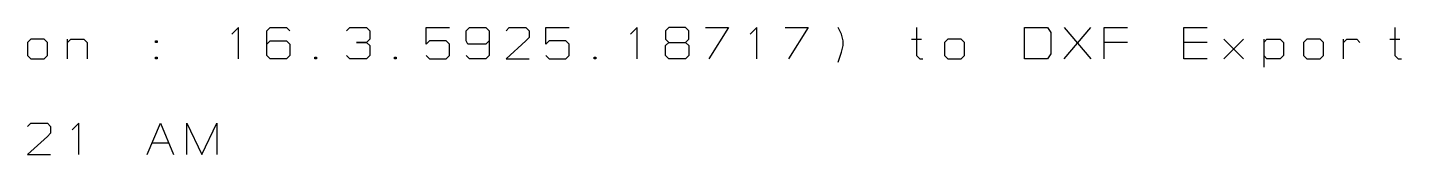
# Model space of a CAD drawing. Extents: x 0 to 291, y 0 to 144.
# Drawn here: x 146 to 214.9, y 137.4 to 143.8 of the extents above; entities that cross this region are included whole.
import ezdxf

# ---------------------------------------------------------------- set-up
doc = ezdxf.new("R2010")
doc.units = 0

msp = doc.modelspace()

# ---------------------------------------------------------------- linework, layer by layer
at = {"layer": 'StackupLayer'}
for p, q in [((156.581, 143.792), (156.249, 143.46)), ((156.581, 142.215), (156.581, 143.792)), ((158, 143.626), (158.166, 143.792)), ((158, 142.381), (158, 143.626)), ((158.166, 143.792), (158.996, 143.792)), ((158.996, 143.792), (159.162, 143.626)), ((162, 143.626), (162.166, 143.792)), ((162.166, 143.792), (162.996, 143.792)), ((162.996, 143.792), (163.162, 143.626)), ((163.162, 143.626), (163.162, 143.211)), ((166, 142.962), (166, 143.792)), ((166, 143.792), (167.162, 143.792)), ((168, 143.626), (168.166, 143.792)), ((168, 143.128), (168, 143.626)), ((168.166, 143.792), (168.996, 143.792)), ((168.996, 143.792), (169.162, 143.626)), ((169.162, 143.626), (169.162, 142.381)), ((170, 143.626), (170.166, 143.792)), ((170.166, 143.792), (170.996, 143.792)), ((170.996, 143.792), (171.162, 143.626)), ((171.162, 143.626), (171.162, 143.294)), ((172, 142.962), (172, 143.792)), ((172, 143.792), (173.162, 143.792)), ((176.581, 143.792), (176.249, 143.46)), ((176.581, 142.215), (176.581, 143.792)), ((178.166, 143.792), (178, 143.626)), ((178, 143.626), (178, 143.211)), ((178.996, 143.792), (178.166, 143.792)), ((179.162, 143.626), (178.996, 143.792)), ((179.162, 143.211), (179.162, 143.626)), ((180, 143.792), (181.162, 143.792)), ((181.162, 143.792), (180.166, 142.215)), ((182.581, 143.792), (182.249, 143.46)), ((182.581, 142.215), (182.581, 143.792)), ((184, 143.792), (185.162, 143.792)), ((185.162, 143.792), (184.166, 142.215)), ((186.83, 143.46), (186.664, 143.792)), ((186.913, 143.128), (186.83, 143.46)), ((190.581, 143.792), (190.581, 142.381)), ((196, 142.215), (196, 143.792)), ((196, 143.792), (197.162, 143.792)), ((197.162, 143.792), (197.328, 143.543)), ((197.328, 143.543), (197.328, 142.464)), ((198, 142.215), (199.328, 143.792)), ((198, 143.792), (199.328, 142.215)), ((200, 142.215), (200, 143.792)), ((200, 143.792), (201.162, 143.792)), ((204, 142.215), (204, 143.792)), ((204, 143.792), (205.162, 143.792)), ((214.581, 143.792), (214.581, 142.381)), ((146.166, 143.211), (146, 143.045)), ((146, 143.045), (146, 142.381)), ((146.83, 143.211), (146.166, 143.211)), ((146.996, 143.045), (146.83, 143.211)), ((146.996, 142.381), (146.996, 143.045)), ((148, 142.215), (148, 143.211)), ((148, 143.045), (148.166, 143.211)), ((148.166, 143.211), (148.83, 143.211)), ((148.83, 143.211), (148.996, 143.045)), ((148.996, 143.045), (148.996, 142.215)), ((152.415, 143.045), (152.415, 143.128)), ((152.415, 143.128), (152.498, 143.128)), ((152.498, 143.045), (152.415, 143.045)), ((152.498, 143.128), (152.498, 143.045)), ((158, 142.962), (158.166, 143.128)), ((158.166, 143.128), (158.996, 143.128)), ((158.996, 143.128), (159.162, 142.962)), ((159.162, 142.962), (159.162, 142.381)), ((162.996, 143.045), (162.498, 143.045)), ((162.498, 143.045), (162.996, 143.045)), ((163.162, 143.211), (162.996, 143.045)), ((162.996, 143.045), (163.162, 142.879)), ((163.162, 142.879), (163.162, 142.381)), ((166.166, 143.128), (166, 142.962)), ((166.996, 143.128), (166.166, 143.128)), ((167.162, 142.962), (166.996, 143.128)), ((167.162, 142.381), (167.162, 142.962)), ((168.083, 142.962), (168, 143.128)), ((168.996, 142.962), (168.083, 142.962)), ((169.162, 143.128), (168.996, 142.962)), ((170.996, 143.128), (170, 142.215)), ((171.162, 143.294), (170.996, 143.128)), ((172.166, 143.128), (172, 142.962)), ((172.996, 143.128), (172.166, 143.128)), ((173.162, 142.962), (172.996, 143.128)), ((173.162, 142.381), (173.162, 142.962)), ((178, 143.211), (178.166, 143.045)), ((178, 142.879), (178.166, 143.045)), ((178, 142.381), (178, 142.879)), ((178.166, 143.045), (178.996, 143.045)), ((178.166, 143.045), (178.996, 143.045)), ((178.996, 143.045), (179.162, 143.211)), ((178.996, 143.045), (179.162, 142.879)), ((179.162, 142.879), (179.162, 142.381)), ((186.83, 142.547), (186.913, 142.879)), ((186.913, 142.879), (186.913, 143.128)), ((190.332, 143.211), (190.83, 143.211)), ((192.166, 143.211), (192, 143.045)), ((192, 143.045), (192, 142.381)), ((192.83, 143.211), (192.166, 143.211)), ((192.996, 143.045), (192.83, 143.211)), ((192.996, 142.381), (192.996, 143.045)), ((201.162, 143.045), (200, 143.045)), ((205.162, 143.045), (204, 143.045)), ((206, 142.215), (206.996, 143.211)), ((206, 143.211), (206.996, 142.215)), ((208, 143.211), (208, 141.8)), ((208, 143.045), (208.166, 143.211)), ((208.166, 143.211), (208.83, 143.211)), ((208.83, 143.211), (208.996, 143.045)), ((208.996, 143.045), (208.996, 142.381)), ((210.166, 143.211), (210, 143.045)), ((210, 143.045), (210, 142.381)), ((210.83, 143.211), (210.166, 143.211)), ((210.996, 143.045), (210.83, 143.211)), ((210.996, 142.381), (210.996, 143.045)), ((212, 142.215), (212, 143.211)), ((212, 143.045), (212.166, 143.211)), ((212.166, 143.211), (212.664, 143.211)), ((212.664, 143.211), (212.83, 143.045)), ((214.332, 143.211), (214.83, 143.211)), ((146, 142.381), (146.166, 142.215)), ((146.166, 142.215), (146.83, 142.215)), ((146.83, 142.215), (146.996, 142.381)), ((152.415, 142.215), (152.415, 142.298)), ((152.415, 142.298), (152.498, 142.298)), ((152.498, 142.215), (152.415, 142.215)), ((152.498, 142.298), (152.498, 142.215)), ((158.166, 142.215), (158, 142.381)), ((158.996, 142.215), (158.166, 142.215)), ((159.162, 142.381), (158.996, 142.215)), ((160.415, 142.215), (160.415, 142.298)), ((160.415, 142.298), (160.498, 142.298)), ((160.498, 142.215), (160.415, 142.215)), ((160.498, 142.298), (160.498, 142.215)), ((162.166, 142.215), (162, 142.381)), ((162.996, 142.215), (162.166, 142.215)), ((163.162, 142.381), (162.996, 142.215)), ((164.415, 142.215), (164.415, 142.298)), ((164.415, 142.298), (164.498, 142.298)), ((164.498, 142.215), (164.415, 142.215)), ((164.498, 142.298), (164.498, 142.215)), ((166, 142.381), (166.166, 142.215)), ((166.166, 142.215), (166.996, 142.215)), ((166.996, 142.215), (167.162, 142.381)), ((168.166, 142.215), (168, 142.381)), ((168.996, 142.215), (168.166, 142.215)), ((169.162, 142.381), (168.996, 142.215)), ((170, 142.215), (171.162, 142.215)), ((172, 142.381), (172.166, 142.215)), ((172.166, 142.215), (172.996, 142.215)), ((172.996, 142.215), (173.162, 142.381)), ((174.415, 142.215), (174.415, 142.298)), ((174.415, 142.298), (174.498, 142.298)), ((174.498, 142.215), (174.415, 142.215)), ((174.498, 142.298), (174.498, 142.215)), ((178.166, 142.215), (178, 142.381)), ((178.996, 142.215), (178.166, 142.215)), ((179.162, 142.381), (178.996, 142.215)), ((186.664, 142.049), (186.83, 142.547)), ((190.581, 142.381), (190.747, 142.215)), ((190.747, 142.215), (190.913, 142.215)), ((192, 142.381), (192.166, 142.215)), ((192.166, 142.215), (192.83, 142.215)), ((192.83, 142.215), (192.996, 142.381)), ((197.162, 142.215), (196, 142.215)), ((197.328, 142.464), (197.162, 142.215)), ((205.162, 142.215), (204, 142.215)), ((208.166, 142.215), (208, 142.381)), ((208.83, 142.215), (208.166, 142.215)), ((208.996, 142.381), (208.83, 142.215)), ((210, 142.381), (210.166, 142.215)), ((210.166, 142.215), (210.83, 142.215)), ((210.83, 142.215), (210.996, 142.381)), ((214.581, 142.381), (214.747, 142.215)), ((214.747, 142.215), (214.913, 142.215)), ((146, 138.826), (146.166, 138.992)), ((146.166, 138.992), (146.996, 138.992)), ((146.996, 138.992), (147.162, 138.826)), ((147.162, 138.826), (147.162, 138.494)), ((148.581, 138.992), (148.249, 138.66)), ((148.581, 137.415), (148.581, 138.992)), ((152, 137.415), (152.664, 138.992)), ((152.664, 138.992), (153.328, 137.415)), ((154, 137.415), (154, 138.992)), ((154, 138.992), (154.747, 137.415)), ((154.747, 137.415), (155.494, 138.992)), ((155.494, 138.992), (155.494, 137.415)), ((146.996, 138.328), (146, 137.415)), ((147.162, 138.494), (146.996, 138.328)), ((152.249, 137.996), (153.079, 137.996)), ((146, 137.415), (147.162, 137.415))]:
    msp.add_line(p, q, dxfattribs=at)

doc.saveas('drawing.dxf')
